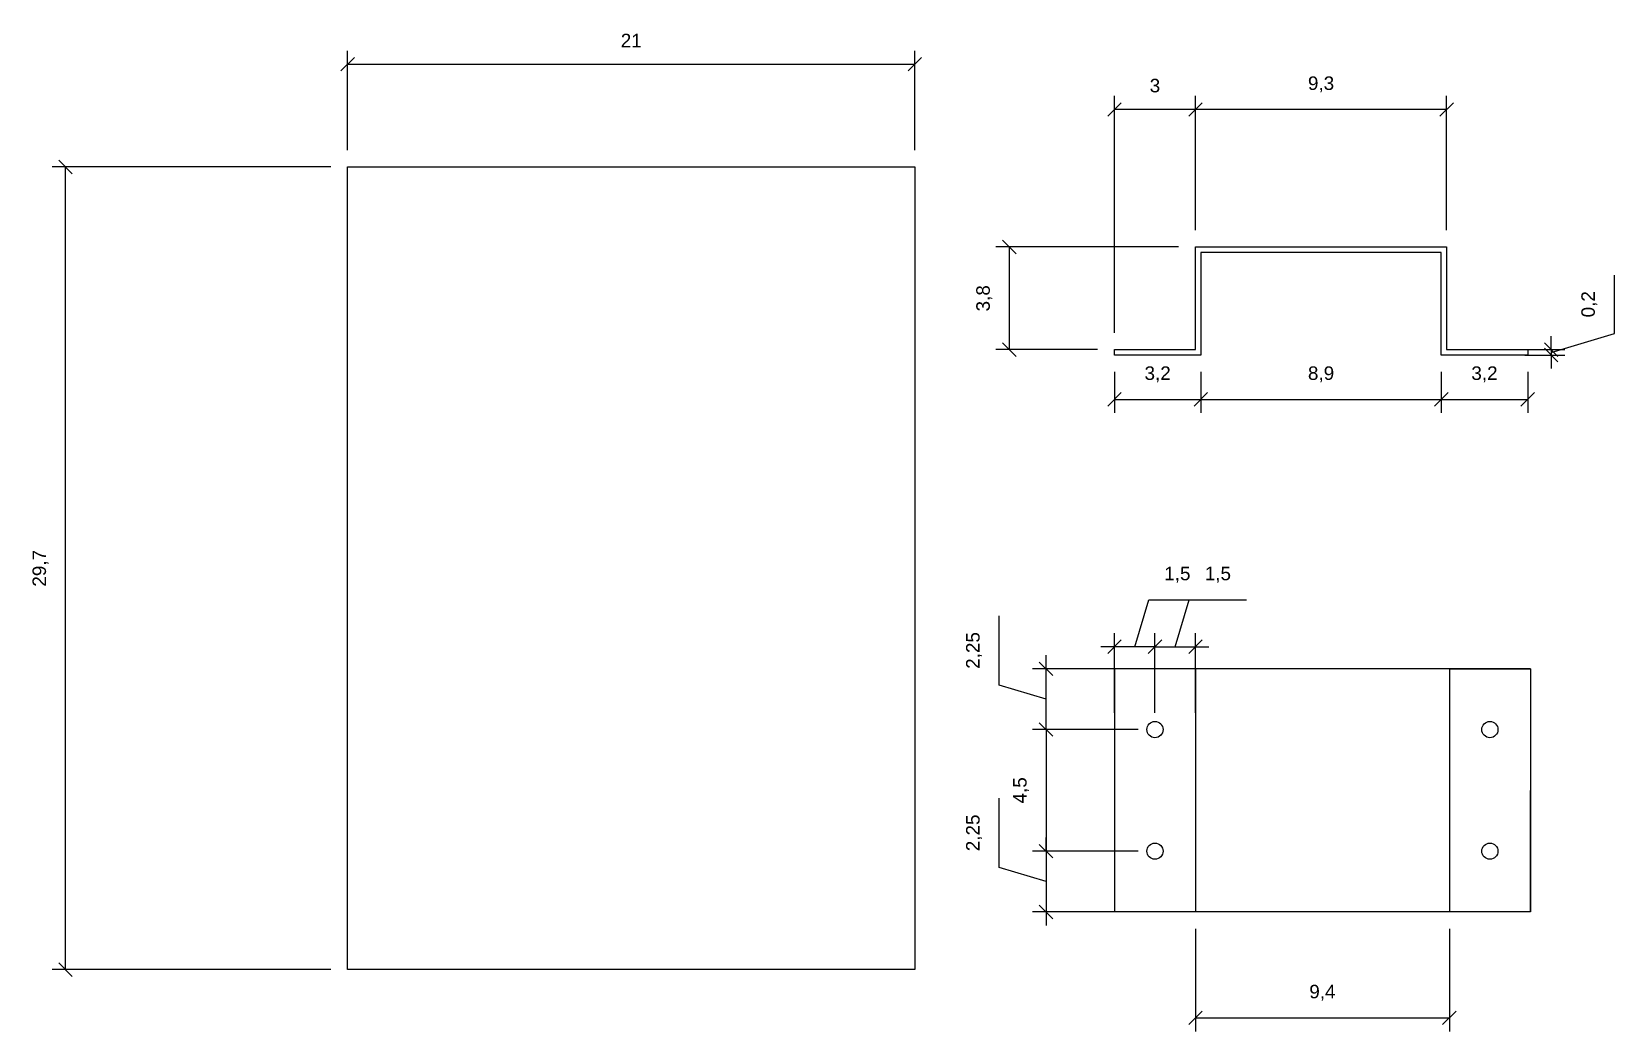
# Model space of a CAD drawing. Header units: millimetres. Extents: x -2666 to 6286, y -11880 to 4849.
# Drawn here: x 1503.5 to 1562.1, y -553 to -516 of the extents above; entities that cross this region are included whole.
import ezdxf

# ---------------------------------------------------------------- set-up
doc = ezdxf.new("R2010")
doc.units = ezdxf.units.MM
doc.layers.add('鐵件', color=6, linetype='Continuous')
doc.styles.get("Standard").update_dxf_attribs({"font": 'arial.ttf'})
doc.dimstyles.new('鐵件標註', dxfattribs={"dimtxt": 0.5, "dimasz": 0.5, "dimexe": 0.5, "dimexo": 0.625, "dimtad": 1, "dimtxsty": 'Standard', "dimblk": 'OBLIQUE', "dimcen": 2.5, "dimadec": 0, "dimazin": 0, "dimtfac": 1, "dimtmove": 1, "dimatfit": 1, "dimldrblk": 'ORIGIN', "dimfxl": 0, "dimarcsym": 0})

# ---------------------------------------------------------------- blocks, each defined once
blk = doc.blocks.new('_Oblique')
at = {"color": 0, "linetype": 'ByBlock', "lineweight": -2}
blk.add_line((-0.5, -0.5), (0.5, 0.5), dxfattribs=at)
blk = doc.blocks.new('*D193')
at = {"color": 0, "lineweight": -2}
for p, q in [((1546.581, -523.318), (1546.581, -518.356)), ((1555.881, -523.318), (1555.881, -518.356)), ((1555.881, -518.856), (1546.581, -518.856))]:
    blk.add_line(p, q, dxfattribs=at)
at = {"layer": 'Defpoints', "color": 0}
for p in [(1546.581, -518.856), (1546.581, -523.943), (1555.881, -523.943)]:
    blk.add_point(p, dxfattribs=at)
at = {"color": 0, "lineweight": -2, "xscale": 0.5, "yscale": 0.5, "zscale": 0.5, "rotation": 180}
blk.add_blockref('_Oblique', (1546.581, -518.856), dxfattribs=at)
at = {"color": 0, "lineweight": -2, "xscale": 0.5, "yscale": 0.5, "zscale": 0.5}
blk.add_blockref('_Oblique', (1555.881, -518.856), dxfattribs=at)
at = {"color": 0, "insert": (1551.231, -517.93), "char_height": 0.5, "attachment_point": 5}
blk.add_mtext('9,3', dxfattribs=at)
blk = doc.blocks.new('_Origin')
at = {"color": 0, "linetype": 'ByBlock', "lineweight": -2}
blk.add_line((0, 0), (-1, 0), dxfattribs=at)
blk.add_circle((0, 0), 0.5, dxfattribs=at)
blk = doc.blocks.new('*D194')
at = {"color": 0, "lineweight": -2}
for p, q in [((1543.581, -527.118), (1543.581, -518.356)), ((1546.581, -523.318), (1546.581, -518.356)), ((1546.581, -518.856), (1543.581, -518.856))]:
    blk.add_line(p, q, dxfattribs=at)
at = {"layer": 'Defpoints', "color": 0}
for p in [(1543.581, -518.856), (1546.581, -523.943), (1543.581, -527.743)]:
    blk.add_point(p, dxfattribs=at)
at = {"color": 0, "lineweight": -2, "xscale": 0.5, "yscale": 0.5, "zscale": 0.5, "rotation": 180}
blk.add_blockref('_Oblique', (1543.581, -518.856), dxfattribs=at)
at = {"color": 0, "lineweight": -2, "xscale": 0.5, "yscale": 0.5, "zscale": 0.5}
blk.add_blockref('_Oblique', (1546.581, -518.856), dxfattribs=at)
at = {"color": 0, "insert": (1545.081, -517.975), "char_height": 0.5, "attachment_point": 5}
blk.add_mtext('3', dxfattribs=at)
blk = doc.blocks.new('*D195')
at = {"color": 0, "lineweight": -2}
for p, q in [((1545.956, -523.943), (1539.189, -523.943)), ((1539.689, -523.943), (1539.689, -527.743)), ((1542.956, -527.743), (1539.189, -527.743))]:
    blk.add_line(p, q, dxfattribs=at)
at = {"layer": 'Defpoints', "color": 0}
for p in [(1546.581, -523.943), (1539.689, -527.743), (1543.581, -527.743)]:
    blk.add_point(p, dxfattribs=at)
at = {"color": 0, "lineweight": -2, "xscale": 0.5, "yscale": 0.5, "zscale": 0.5}
for p, rotation in [((1539.689, -523.943), 90), ((1539.689, -527.743), 270)]:
    blk.add_blockref('_Oblique', p, dxfattribs=dict(at, rotation=rotation))
at = {"color": 0, "insert": (1538.763, -525.843), "char_height": 0.5, "attachment_point": 5, "rotation": 90}
blk.add_mtext('3,8', dxfattribs=at)
blk = doc.blocks.new('*D196')
at = {"color": 0, "lineweight": -2}
for p, q in [((1562.09, -527.141), (1562.09, -524.986)), ((1559.751, -527.843), (1562.09, -527.141)), ((1559.751, -527.743), (1559.751, -527.243)), ((1558.777, -527.743), (1560.251, -527.743)), ((1558.777, -527.943), (1560.251, -527.943)), ((1559.751, -527.743), (1559.751, -527.943)), ((1559.751, -527.743), (1559.751, -527.943)), ((1559.751, -527.943), (1559.751, -528.443))]:
    blk.add_line(p, q, dxfattribs=at)
at = {"layer": 'Defpoints', "color": 0}
for p in [(1558.152, -527.743), (1558.152, -527.943), (1559.751, -527.943)]:
    blk.add_point(p, dxfattribs=at)
at = {"color": 0, "lineweight": -2, "xscale": 0.5, "yscale": 0.5, "zscale": 0.5}
for p, rotation in [((1559.751, -527.743), 270), ((1559.751, -527.943), 90)]:
    blk.add_blockref('_Oblique', p, dxfattribs=dict(at, rotation=rotation))
at = {"color": 0, "insert": (1561.164, -526.064), "char_height": 0.5, "attachment_point": 5, "rotation": 90}
blk.add_mtext('0,2', dxfattribs=at)
blk = doc.blocks.new('*D197')
at = {"color": 0, "lineweight": -2}
for p, q in [((1544.331, -538.736), (1544.852, -536.998)), ((1544.852, -536.998), (1546.969, -536.998)), ((1543.581, -541.177), (1543.581, -538.236)), ((1545.081, -541.177), (1545.081, -538.236)), ((1543.581, -538.736), (1543.081, -538.736)), ((1545.081, -538.736), (1543.581, -538.736)), ((1545.081, -538.736), (1543.581, -538.736)), ((1545.081, -538.736), (1545.581, -538.736))]:
    blk.add_line(p, q, dxfattribs=at)
at = {"layer": 'Defpoints', "color": 0}
for p in [(1543.581, -538.736), (1543.581, -541.802), (1545.081, -541.802)]:
    blk.add_point(p, dxfattribs=at)
at = {"color": 0, "lineweight": -2, "xscale": 0.5, "yscale": 0.5, "zscale": 0.5}
blk.add_blockref('_Oblique', (1543.581, -538.736), dxfattribs=at)
at = {"color": 0, "lineweight": -2, "xscale": 0.5, "yscale": 0.5, "zscale": 0.5, "rotation": 180}
blk.add_blockref('_Oblique', (1545.081, -538.736), dxfattribs=at)
at = {"color": 0, "insert": (1545.911, -536.073), "char_height": 0.5, "attachment_point": 5}
blk.add_mtext('1,5', dxfattribs=at)
blk = doc.blocks.new('*D198')
at = {"color": 0, "lineweight": -2}
for p, q in [((1545.831, -538.736), (1546.352, -536.998)), ((1546.352, -536.998), (1548.469, -536.998)), ((1545.081, -541.177), (1545.081, -538.236)), ((1546.581, -541.177), (1546.581, -538.236)), ((1545.081, -538.736), (1544.581, -538.736)), ((1545.081, -538.736), (1546.581, -538.736)), ((1545.081, -538.736), (1546.581, -538.736)), ((1546.581, -538.736), (1547.081, -538.736))]:
    blk.add_line(p, q, dxfattribs=at)
at = {"layer": 'Defpoints', "color": 0}
for p in [(1546.581, -538.736), (1545.081, -541.802), (1546.581, -541.802)]:
    blk.add_point(p, dxfattribs=at)
at = {"color": 0, "lineweight": -2, "xscale": 0.5, "yscale": 0.5, "zscale": 0.5}
blk.add_blockref('_Oblique', (1545.081, -538.736), dxfattribs=at)
at = {"color": 0, "lineweight": -2, "xscale": 0.5, "yscale": 0.5, "zscale": 0.5, "rotation": 180}
blk.add_blockref('_Oblique', (1546.581, -538.736), dxfattribs=at)
at = {"color": 0, "insert": (1547.411, -536.073), "char_height": 0.5, "attachment_point": 5}
blk.add_mtext('1,5', dxfattribs=at)
blk = doc.blocks.new('*D199')
at = {"color": 0, "lineweight": -2}
for p, q in [((1546.581, -549.177), (1546.581, -552.969)), ((1555.981, -549.177), (1555.981, -552.969)), ((1546.581, -552.469), (1555.981, -552.469))]:
    blk.add_line(p, q, dxfattribs=at)
at = {"layer": 'Defpoints', "color": 0}
for p in [(1546.581, -548.552), (1555.981, -548.552), (1555.981, -552.469)]:
    blk.add_point(p, dxfattribs=at)
at = {"color": 0, "lineweight": -2, "xscale": 0.5, "yscale": 0.5, "zscale": 0.5, "rotation": 180}
blk.add_blockref('_Oblique', (1546.581, -552.469), dxfattribs=at)
at = {"color": 0, "lineweight": -2, "xscale": 0.5, "yscale": 0.5, "zscale": 0.5}
blk.add_blockref('_Oblique', (1555.981, -552.469), dxfattribs=at)
at = {"color": 0, "insert": (1551.281, -551.543), "char_height": 0.5, "attachment_point": 5}
blk.add_mtext('9,4', dxfattribs=at)
blk = doc.blocks.new('*D200')
at = {"color": 0, "lineweight": -2}
for p, q in [((1539.312, -540.155), (1539.312, -537.594)), ((1541.05, -539.552), (1541.05, -539.052)), ((1544.456, -539.552), (1540.55, -539.552)), ((1541.05, -541.802), (1541.05, -539.552)), ((1541.05, -541.802), (1541.05, -539.552)), ((1541.05, -540.677), (1539.312, -540.155)), ((1544.456, -541.802), (1540.55, -541.802)), ((1541.05, -541.802), (1541.05, -542.302))]:
    blk.add_line(p, q, dxfattribs=at)
at = {"layer": 'Defpoints', "color": 0}
for p in [(1541.05, -539.552), (1545.081, -539.552), (1545.081, -541.802)]:
    blk.add_point(p, dxfattribs=at)
at = {"color": 0, "lineweight": -2, "xscale": 0.5, "yscale": 0.5, "zscale": 0.5}
for p, rotation in [((1541.05, -539.552), 270), ((1541.05, -541.802), 90)]:
    blk.add_blockref('_Oblique', p, dxfattribs=dict(at, rotation=rotation))
at = {"color": 0, "insert": (1538.386, -538.875), "char_height": 0.5, "attachment_point": 5, "rotation": 90}
blk.add_mtext('2,25', dxfattribs=at)
blk = doc.blocks.new('*D201')
at = {"color": 0, "lineweight": -2}
for p, q in [((1544.456, -541.802), (1540.55, -541.802)), ((1541.05, -541.802), (1541.05, -546.302)), ((1544.456, -546.302), (1540.55, -546.302))]:
    blk.add_line(p, q, dxfattribs=at)
at = {"layer": 'Defpoints', "color": 0}
for p in [(1545.081, -541.802), (1541.05, -546.302), (1545.081, -546.302)]:
    blk.add_point(p, dxfattribs=at)
at = {"color": 0, "lineweight": -2, "xscale": 0.5, "yscale": 0.5, "zscale": 0.5}
for p, rotation in [((1541.05, -541.802), 90), ((1541.05, -546.302), 270)]:
    blk.add_blockref('_Oblique', p, dxfattribs=dict(at, rotation=rotation))
at = {"color": 0, "insert": (1540.125, -544.052), "char_height": 0.5, "attachment_point": 5, "rotation": 90}
blk.add_mtext('4,5', dxfattribs=at)
blk = doc.blocks.new('*D202')
at = {"color": 0, "lineweight": -2}
for p, q in [((1539.312, -546.905), (1539.312, -544.344)), ((1541.05, -546.302), (1541.05, -545.802)), ((1544.456, -546.302), (1540.55, -546.302)), ((1541.05, -546.302), (1541.05, -548.552)), ((1541.05, -546.302), (1541.05, -548.552)), ((1541.05, -547.427), (1539.312, -546.905)), ((1544.456, -548.552), (1540.55, -548.552)), ((1541.05, -548.552), (1541.05, -549.052))]:
    blk.add_line(p, q, dxfattribs=at)
at = {"layer": 'Defpoints', "color": 0}
for p in [(1545.081, -546.302), (1541.05, -548.552), (1545.081, -548.552)]:
    blk.add_point(p, dxfattribs=at)
at = {"color": 0, "lineweight": -2, "xscale": 0.5, "yscale": 0.5, "zscale": 0.5}
for p, rotation in [((1541.05, -546.302), 270), ((1541.05, -548.552), 90)]:
    blk.add_blockref('_Oblique', p, dxfattribs=dict(at, rotation=rotation))
at = {"color": 0, "insert": (1538.386, -545.625), "char_height": 0.5, "attachment_point": 5, "rotation": 90}
blk.add_mtext('2,25', dxfattribs=at)
blk = doc.blocks.new('*D203')
at = {"color": 0, "lineweight": -2}
for p, q in [((1546.781, -528.568), (1546.781, -530.085)), ((1555.681, -528.568), (1555.681, -530.085)), ((1546.781, -529.585), (1555.681, -529.585))]:
    blk.add_line(p, q, dxfattribs=at)
at = {"layer": 'Defpoints', "color": 0}
for p in [(1546.781, -527.943), (1555.681, -527.943), (1555.681, -529.585)]:
    blk.add_point(p, dxfattribs=at)
at = {"color": 0, "lineweight": -2, "xscale": 0.5, "yscale": 0.5, "zscale": 0.5, "rotation": 180}
blk.add_blockref('_Oblique', (1546.781, -529.585), dxfattribs=at)
at = {"color": 0, "lineweight": -2, "xscale": 0.5, "yscale": 0.5, "zscale": 0.5}
blk.add_blockref('_Oblique', (1555.681, -529.585), dxfattribs=at)
at = {"color": 0, "insert": (1551.231, -528.66), "char_height": 0.5, "attachment_point": 5}
blk.add_mtext('8,9', dxfattribs=at)
blk = doc.blocks.new('*D204')
at = {"color": 0, "lineweight": -2}
for p, q in [((1543.581, -528.568), (1543.581, -530.085)), ((1546.781, -528.568), (1546.781, -530.085)), ((1543.581, -529.585), (1546.781, -529.585))]:
    blk.add_line(p, q, dxfattribs=at)
at = {"layer": 'Defpoints', "color": 0}
for p in [(1543.581, -527.943), (1546.781, -527.943), (1546.781, -529.585)]:
    blk.add_point(p, dxfattribs=at)
at = {"color": 0, "lineweight": -2, "xscale": 0.5, "yscale": 0.5, "zscale": 0.5, "rotation": 180}
blk.add_blockref('_Oblique', (1543.581, -529.585), dxfattribs=at)
at = {"color": 0, "lineweight": -2, "xscale": 0.5, "yscale": 0.5, "zscale": 0.5}
blk.add_blockref('_Oblique', (1546.781, -529.585), dxfattribs=at)
at = {"color": 0, "insert": (1545.181, -528.66), "char_height": 0.5, "attachment_point": 5}
blk.add_mtext('3,2', dxfattribs=at)
blk = doc.blocks.new('*D205')
at = {"color": 0, "lineweight": -2}
for p, q in [((1555.681, -528.568), (1555.681, -530.085)), ((1558.881, -528.568), (1558.881, -530.085)), ((1555.681, -529.585), (1558.881, -529.585))]:
    blk.add_line(p, q, dxfattribs=at)
at = {"layer": 'Defpoints', "color": 0}
for p in [(1555.681, -527.943), (1558.881, -527.943), (1558.881, -529.585)]:
    blk.add_point(p, dxfattribs=at)
at = {"color": 0, "lineweight": -2, "xscale": 0.5, "yscale": 0.5, "zscale": 0.5, "rotation": 180}
blk.add_blockref('_Oblique', (1555.681, -529.585), dxfattribs=at)
at = {"color": 0, "lineweight": -2, "xscale": 0.5, "yscale": 0.5, "zscale": 0.5}
blk.add_blockref('_Oblique', (1558.881, -529.585), dxfattribs=at)
at = {"color": 0, "insert": (1557.281, -528.66), "char_height": 0.5, "attachment_point": 5}
blk.add_mtext('3,2', dxfattribs=at)
blk = doc.blocks.new('*D244')
at = {"color": 0, "lineweight": -2}
for p, q in [((1514.567, -520.984), (1504.247, -520.984)), ((1504.747, -550.684), (1504.747, -520.984)), ((1514.567, -550.684), (1504.247, -550.684))]:
    blk.add_line(p, q, dxfattribs=at)
at = {"layer": 'Defpoints', "color": 0}
for p in [(1504.747, -520.984), (1515.192, -520.984), (1515.192, -550.684)]:
    blk.add_point(p, dxfattribs=at)
at = {"color": 0, "lineweight": -2, "xscale": 0.5, "yscale": 0.5, "zscale": 0.5}
for p, rotation in [((1504.747, -520.984), 90), ((1504.747, -550.684), 270)]:
    blk.add_blockref('_Oblique', p, dxfattribs=dict(at, rotation=rotation))
at = {"color": 0, "insert": (1503.821, -535.834), "char_height": 0.5, "attachment_point": 5, "rotation": 90}
blk.add_mtext('29,7', dxfattribs=at)
blk = doc.blocks.new('*D245')
at = {"color": 0, "lineweight": -2}
for p, q in [((1515.192, -520.359), (1515.192, -516.681)), ((1536.192, -520.359), (1536.192, -516.681)), ((1515.192, -517.181), (1536.192, -517.181))]:
    blk.add_line(p, q, dxfattribs=at)
at = {"layer": 'Defpoints', "color": 0}
for p in [(1536.192, -517.181), (1515.192, -520.984), (1536.192, -520.984)]:
    blk.add_point(p, dxfattribs=at)
at = {"color": 0, "lineweight": -2, "xscale": 0.5, "yscale": 0.5, "zscale": 0.5, "rotation": 180}
blk.add_blockref('_Oblique', (1515.192, -517.181), dxfattribs=at)
at = {"color": 0, "lineweight": -2, "xscale": 0.5, "yscale": 0.5, "zscale": 0.5}
blk.add_blockref('_Oblique', (1536.192, -517.181), dxfattribs=at)
at = {"color": 0, "insert": (1525.692, -516.305), "char_height": 0.5, "attachment_point": 5}
blk.add_mtext('21', dxfattribs=at)

msp = doc.modelspace()

# ---------------------------------------------------------------- linework, layer by layer
msp.add_lwpolyline([(1515.192, -520.984), (1536.192, -520.984), (1536.192, -550.684), (1515.192, -550.684)], close=True)
at = {"layer": '鐵件'}
for p, q in [((1543.581, -539.552), (1543.581, -548.552)), ((1558.981, -539.552), (1543.581, -539.552)), ((1546.581, -539.552), (1543.581, -539.552)), ((1546.581, -539.552), (1546.581, -548.552)), ((1555.981, -539.552), (1555.981, -548.552)), ((1555.981, -539.552), (1558.981, -539.552)), ((1558.981, -539.552), (1558.981, -548.552)), ((1558.981, -548.552), (1558.981, -544.052)), ((1558.981, -548.552), (1543.581, -548.552))]:
    msp.add_line(p, q, dxfattribs=at)
msp.add_lwpolyline([(1555.881, -527.743), (1558.881, -527.743), (1558.881, -527.943), (1555.681, -527.943), (1555.681, -524.143), (1546.781, -524.143), (1546.781, -527.943), (1543.581, -527.943), (1543.581, -527.943), (1543.581, -527.743), (1546.581, -527.743), (1546.581, -523.943), (1555.881, -523.943)], close=True, dxfattribs=at)
for centre in [(1545.081, -541.802), (1557.481, -541.802), (1545.081, -546.302), (1557.481, -546.302)]:
    msp.add_circle(centre, 0.3, dxfattribs=at)

# ---------------------------------------------------------------- dimensions: what is measured, and where the dimension line sits
for base, p1, p2, picture, middle in [((1536.192, -517.181), (1515.192, -520.984), (1536.192, -520.984), '*D245', (1525.692, -516.305)), ((1543.581, -518.856), (1546.581, -523.943), (1543.581, -527.743), '*D194', (1545.081, -517.975)), ((1546.581, -518.856), (1555.881, -523.943), (1546.581, -523.943), '*D193', (1551.231, -517.93)), ((1546.781, -529.585), (1543.581, -527.943), (1546.781, -527.943), '*D204', (1545.181, -528.66)), ((1555.681, -529.585), (1546.781, -527.943), (1555.681, -527.943), '*D203', (1551.231, -528.66)), ((1558.881, -529.585), (1555.681, -527.943), (1558.881, -527.943), '*D205', (1557.281, -528.66)), ((1543.581, -538.736), (1545.081, -541.802), (1543.581, -541.802), '*D197', (1545.477, -536.073)), ((1546.581, -538.736), (1545.081, -541.802), (1546.581, -541.802), '*D198', (1546.977, -536.073)), ((1555.981, -552.469), (1546.581, -548.552), (1555.981, -548.552), '*D199', (1551.281, -551.543))]:
    dim = msp.add_linear_dim(base=base, p1=p1, p2=p2, dimstyle='鐵件標註')
    dim.commit()
    dim.dimension.update_dxf_attribs({"geometry": picture, "text_midpoint": middle})
for base, p1, p2, picture, middle in [((1504.747, -520.984), (1515.192, -550.684), (1515.192, -520.984), '*D244', (1503.821, -535.834)), ((1539.689, -527.743), (1546.581, -523.943), (1543.581, -527.743), '*D195', (1538.763, -525.843)), ((1559.751, -527.943), (1558.152, -527.743), (1558.152, -527.943), '*D196', (1561.164, -526.516)), ((1541.05, -539.552), (1545.081, -541.802), (1545.081, -539.552), '*D200', (1538.386, -539.53)), ((1541.05, -546.302), (1545.081, -541.802), (1545.081, -546.302), '*D201', (1540.125, -544.052)), ((1541.05, -548.552), (1545.081, -546.302), (1545.081, -548.552), '*D202', (1538.386, -546.28))]:
    dim = msp.add_linear_dim(base=base, p1=p1, p2=p2, angle=90, dimstyle='鐵件標註')
    dim.commit()
    dim.dimension.update_dxf_attribs({"geometry": picture, "text_midpoint": middle})

doc.saveas('drawing.dxf')
